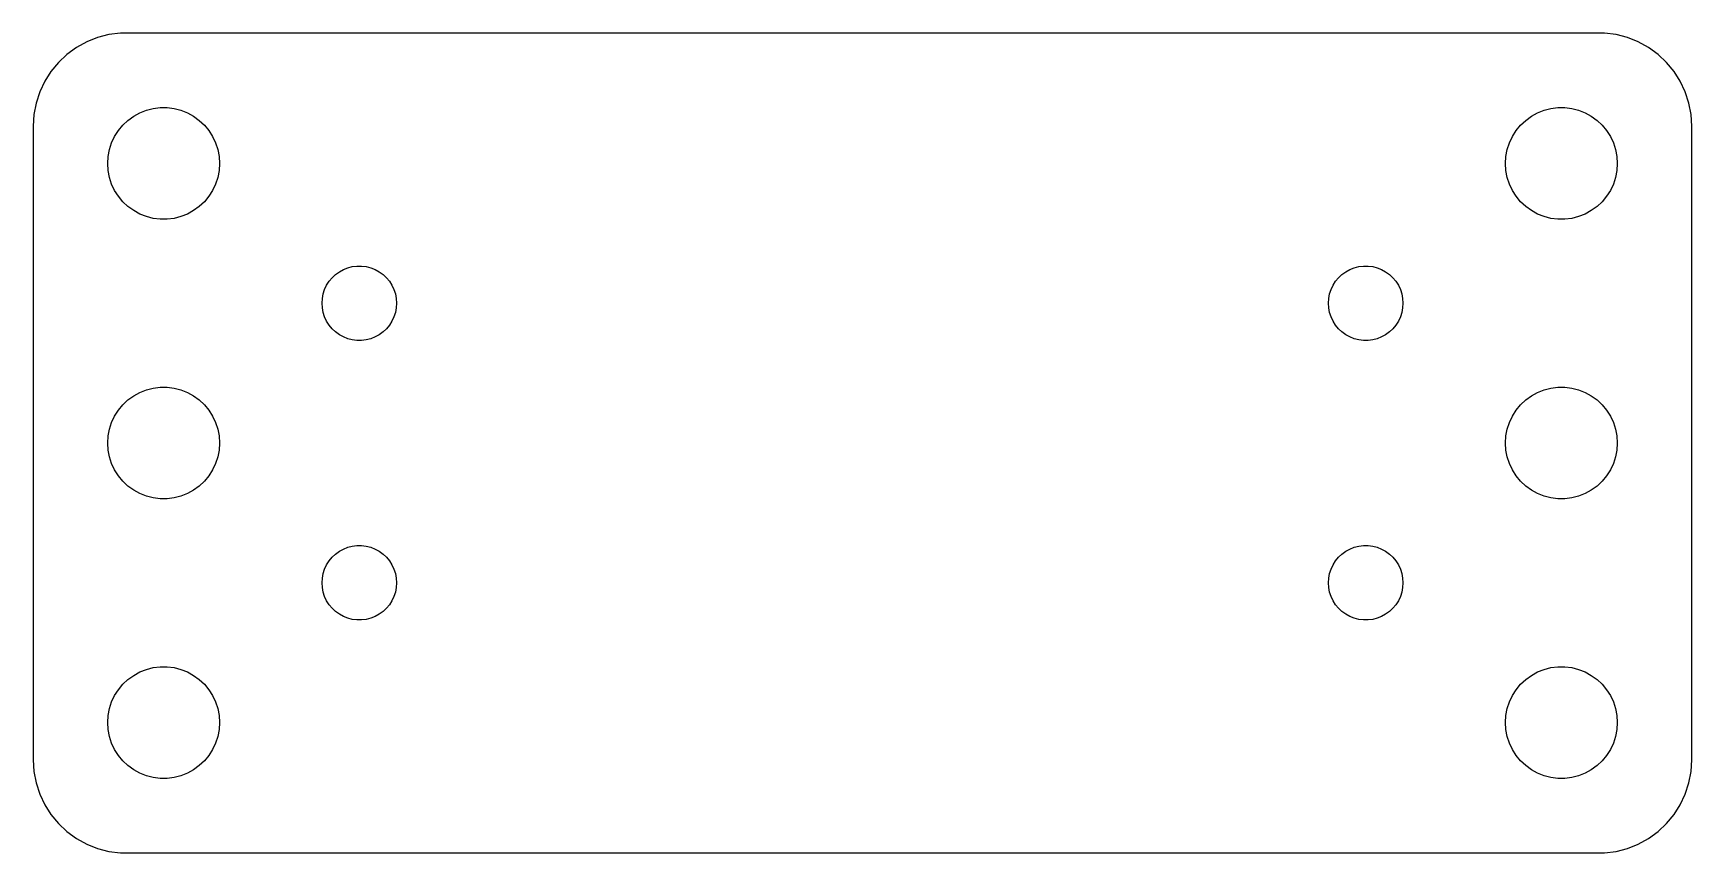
# Model space of a CAD drawing. Header units: metres. Extents: x -44.5 to 44.5, y -22 to 22.
import ezdxf

# ---------------------------------------------------------------- set-up
doc = ezdxf.new("R2010")
doc.units = ezdxf.units.M

msp = doc.modelspace()

# ---------------------------------------------------------------- linework, layer by layer
for p, q in [((-41.6289, 21.5241), (-42.1791, 21.2216)), ((-41.0451, 21.7553), (-41.6289, 21.5241)), ((-40.4369, 21.9114), (-41.0451, 21.7553)), ((-39.8139, 21.9901), (-40.4369, 21.9114)), ((39.8139, 21.9901), (-39.8139, 21.9901)), ((40.4369, 21.9114), (39.8139, 21.9901)), ((41.0451, 21.7553), (40.4369, 21.9114)), ((41.6289, 21.5241), (41.0451, 21.7553)), ((42.1791, 21.2216), (41.6289, 21.5241)), ((-42.6871, 20.8526), (-43.1448, 20.4227)), ((-42.1791, 21.2216), (-42.6871, 20.8526)), ((42.6871, 20.8526), (42.1791, 21.2216)), ((43.1448, 20.4227), (42.6871, 20.8526)), ((-43.5451, 19.9389), (-43.8815, 19.4088)), ((-43.1448, 20.4227), (-43.5451, 19.9389)), ((43.5451, 19.9389), (43.1448, 20.4227)), ((43.8815, 19.4088), (43.5451, 19.9389)), ((-44.1489, 18.8406), (-44.3429, 18.2434)), ((-43.8815, 19.4088), (-44.1489, 18.8406)), ((44.1489, 18.8406), (43.8815, 19.4088)), ((44.3429, 18.2434), (44.1489, 18.8406)), ((-44.3429, 18.2434), (-44.4606, 17.6267)), ((-38.7773, 17.7145), (-38.427, 17.8532)), ((-38.427, 17.8532), (-38.0621, 17.9469)), ((-38.0621, 17.9469), (-37.6884, 17.9941)), ((-37.6884, 17.9941), (-37.3116, 17.9941)), ((-37.3116, 17.9941), (-36.9379, 17.9469)), ((-36.9379, 17.9469), (-36.5729, 17.8532)), ((-36.5729, 17.8532), (-36.2227, 17.7145)), ((36.2227, 17.7145), (36.5729, 17.8532)), ((36.5729, 17.8532), (36.9379, 17.9469)), ((36.9379, 17.9469), (37.3116, 17.9941)), ((37.3116, 17.9941), (37.6884, 17.9941)), ((37.6884, 17.9941), (38.0621, 17.9469)), ((38.0621, 17.9469), (38.427, 17.8532)), ((38.427, 17.8532), (38.7773, 17.7145)), ((44.4606, 17.6267), (44.3429, 18.2434)), ((-44.4606, 17.6267), (-44.5, 17)), ((-44.5, 17), (-44.5, -17)), ((-39.927, 16.7634), (-39.6869, 17.0536)), ((-39.6869, 17.0536), (-39.4123, 17.3115)), ((-39.4123, 17.3115), (-39.1075, 17.533)), ((-39.1075, 17.533), (-38.7773, 17.7145)), ((-36.2227, 17.7145), (-35.8925, 17.533)), ((-35.8925, 17.533), (-35.5877, 17.3115)), ((-35.5877, 17.3115), (-35.3131, 17.0536)), ((-35.3131, 17.0536), (-35.0729, 16.7634)), ((35.0729, 16.7634), (35.3131, 17.0536)), ((35.3131, 17.0536), (35.5877, 17.3115)), ((35.5877, 17.3115), (35.8925, 17.533)), ((35.8925, 17.533), (36.2227, 17.7145)), ((38.7773, 17.7145), (39.1075, 17.533)), ((39.1075, 17.533), (39.4123, 17.3115)), ((39.4123, 17.3115), (39.6869, 17.0536)), ((39.6869, 17.0536), (39.927, 16.7634)), ((44.5, 17), (44.4606, 17.6267)), ((44.5, -17), (44.5, 17)), ((-40.4057, 15.7461), (-40.2893, 16.1044)), ((-40.2893, 16.1044), (-40.1289, 16.4453)), ((-40.1289, 16.4453), (-39.927, 16.7634)), ((-35.0729, 16.7634), (-34.8711, 16.4453)), ((-34.8711, 16.4453), (-34.7107, 16.1044)), ((-34.7107, 16.1044), (-34.5942, 15.7461)), ((34.5942, 15.7461), (34.7107, 16.1044)), ((34.7107, 16.1044), (34.8711, 16.4453)), ((34.8711, 16.4453), (35.0729, 16.7634)), ((39.927, 16.7634), (40.1289, 16.4453)), ((40.1289, 16.4453), (40.2893, 16.1044)), ((40.2893, 16.1044), (40.4057, 15.7461)), ((-40.5, 15), (-40.4763, 15.376)), ((-40.4763, 15.376), (-40.4057, 15.7461)), ((-34.5942, 15.7461), (-34.5237, 15.376)), ((-34.5237, 15.376), (-34.5, 15)), ((34.5, 15), (34.5237, 15.376)), ((34.5237, 15.376), (34.5942, 15.7461)), ((40.4057, 15.7461), (40.4763, 15.376)), ((40.4763, 15.376), (40.5, 15)), ((-40.4763, 14.624), (-40.5, 15)), ((-40.4057, 14.2539), (-40.4763, 14.624)), ((-40.2893, 13.8956), (-40.4057, 14.2539)), ((-34.5942, 14.2539), (-34.7107, 13.8956)), ((-34.5237, 14.624), (-34.5942, 14.2539)), ((-34.5, 15), (-34.5237, 14.624)), ((34.5237, 14.624), (34.5, 15)), ((34.5942, 14.2539), (34.5237, 14.624)), ((34.7107, 13.8956), (34.5942, 14.2539)), ((40.4057, 14.2539), (40.2893, 13.8956)), ((40.4763, 14.624), (40.4057, 14.2539)), ((40.5, 15), (40.4763, 14.624)), ((-40.1289, 13.5547), (-40.2893, 13.8956)), ((-39.927, 13.2366), (-40.1289, 13.5547)), ((-34.8711, 13.5547), (-35.0729, 13.2366)), ((-34.7107, 13.8956), (-34.8711, 13.5547)), ((34.8711, 13.5547), (34.7107, 13.8956)), ((35.0729, 13.2366), (34.8711, 13.5547)), ((40.1289, 13.5547), (39.927, 13.2366)), ((40.2893, 13.8956), (40.1289, 13.5547)), ((-39.6869, 12.9464), (-39.927, 13.2366)), ((-39.4123, 12.6884), (-39.6869, 12.9464)), ((-39.1075, 12.467), (-39.4123, 12.6884)), ((-38.7773, 12.2855), (-39.1075, 12.467)), ((-35.8925, 12.467), (-36.2227, 12.2855)), ((-35.5877, 12.6884), (-35.8925, 12.467)), ((-35.3131, 12.9464), (-35.5877, 12.6884)), ((-35.0729, 13.2366), (-35.3131, 12.9464)), ((35.3131, 12.9464), (35.0729, 13.2366)), ((35.5877, 12.6884), (35.3131, 12.9464)), ((35.8925, 12.467), (35.5877, 12.6884)), ((36.2227, 12.2855), (35.8925, 12.467)), ((39.1075, 12.467), (38.7773, 12.2855)), ((39.4123, 12.6884), (39.1075, 12.467)), ((39.6869, 12.9464), (39.4123, 12.6884)), ((39.927, 13.2366), (39.6869, 12.9464)), ((-38.427, 12.1468), (-38.7773, 12.2855)), ((-38.0621, 12.0531), (-38.427, 12.1468)), ((-37.6884, 12.0059), (-38.0621, 12.0531)), ((-37.3116, 12.0059), (-37.6884, 12.0059)), ((-36.9379, 12.0531), (-37.3116, 12.0059)), ((-36.5729, 12.1468), (-36.9379, 12.0531)), ((-36.2227, 12.2855), (-36.5729, 12.1468)), ((36.5729, 12.1468), (36.2227, 12.2855)), ((36.9379, 12.0531), (36.5729, 12.1468)), ((37.3116, 12.0059), (36.9379, 12.0531)), ((37.6884, 12.0059), (37.3116, 12.0059)), ((38.0621, 12.0531), (37.6884, 12.0059)), ((38.427, 12.1468), (38.0621, 12.0531)), ((38.7773, 12.2855), (38.427, 12.1468)), ((-28.4579, 8.86908), (-28.2748, 9.04102)), ((-28.2748, 9.04102), (-28.0716, 9.18864)), ((-28.0716, 9.18864), (-27.8515, 9.30965)), ((-27.8515, 9.30965), (-27.618, 9.4021)), ((-27.618, 9.4021), (-27.3748, 9.46457)), ((-27.3748, 9.46457), (-27.1256, 9.49605)), ((-27.1256, 9.49605), (-26.8744, 9.49605)), ((-26.8744, 9.49605), (-26.6252, 9.46457)), ((-26.6252, 9.46457), (-26.382, 9.4021)), ((-26.382, 9.4021), (-26.1484, 9.30965)), ((-26.1484, 9.30965), (-25.9283, 9.18864)), ((-25.9283, 9.18864), (-25.7251, 9.04102)), ((-25.7251, 9.04102), (-25.5421, 8.86908)), ((25.5421, 8.86908), (25.7251, 9.04102)), ((25.7251, 9.04102), (25.9283, 9.18864)), ((25.9283, 9.18864), (26.1484, 9.30965)), ((26.1484, 9.30965), (26.382, 9.4021)), ((26.382, 9.4021), (26.6252, 9.46457)), ((26.6252, 9.46457), (26.8744, 9.49605)), ((26.8744, 9.49605), (27.1256, 9.49605)), ((27.1256, 9.49605), (27.3748, 9.46457)), ((27.3748, 9.46457), (27.618, 9.4021)), ((27.618, 9.4021), (27.8515, 9.30965)), ((27.8515, 9.30965), (28.0716, 9.18864)), ((28.0716, 9.18864), (28.2748, 9.04102)), ((28.2748, 9.04102), (28.4579, 8.86908)), ((-28.9372, 7.99738), (-28.8595, 8.23624)), ((-28.8595, 8.23624), (-28.7526, 8.4635)), ((-28.7526, 8.4635), (-28.618, 8.67557)), ((-28.618, 8.67557), (-28.4579, 8.86908)), ((-25.5421, 8.86908), (-25.382, 8.67557)), ((-25.382, 8.67557), (-25.2474, 8.4635)), ((-25.2474, 8.4635), (-25.1404, 8.23624)), ((-25.1404, 8.23624), (-25.0628, 7.99738)), ((25.0628, 7.99738), (25.1404, 8.23624)), ((25.1404, 8.23624), (25.2474, 8.4635)), ((25.2474, 8.4635), (25.382, 8.67557)), ((25.382, 8.67557), (25.5421, 8.86908)), ((28.4579, 8.86908), (28.618, 8.67557)), ((28.618, 8.67557), (28.7526, 8.4635)), ((28.7526, 8.4635), (28.8595, 8.23624)), ((28.8595, 8.23624), (28.9372, 7.99738)), ((-29, 7.5), (-28.9842, 7.75066)), ((-28.9842, 7.24933), (-29, 7.5)), ((-28.9842, 7.75066), (-28.9372, 7.99738)), ((-28.9372, 7.00261), (-28.9842, 7.24933)), ((-25.0628, 7.99738), (-25.0158, 7.75066)), ((-25.0158, 7.24933), (-25.0628, 7.00261)), ((-25.0158, 7.75066), (-25, 7.5)), ((-25, 7.5), (-25.0158, 7.24933)), ((25, 7.5), (25.0158, 7.75066)), ((25.0158, 7.24933), (25, 7.5)), ((25.0158, 7.75066), (25.0628, 7.99738)), ((25.0628, 7.00261), (25.0158, 7.24933)), ((28.9372, 7.99738), (28.9842, 7.75066)), ((28.9842, 7.24933), (28.9372, 7.00261)), ((28.9842, 7.75066), (29, 7.5)), ((29, 7.5), (28.9842, 7.24933)), ((-28.8595, 6.76375), (-28.9372, 7.00261)), ((-28.7526, 6.53648), (-28.8595, 6.76375)), ((-28.618, 6.32442), (-28.7526, 6.53648)), ((-28.4579, 6.13091), (-28.618, 6.32442)), ((-25.382, 6.32442), (-25.5421, 6.13091)), ((-25.2474, 6.53648), (-25.382, 6.32442)), ((-25.1404, 6.76375), (-25.2474, 6.53648)), ((-25.0628, 7.00261), (-25.1404, 6.76375)), ((25.1404, 6.76375), (25.0628, 7.00261)), ((25.2474, 6.53648), (25.1404, 6.76375)), ((25.382, 6.32442), (25.2474, 6.53648)), ((25.5421, 6.13091), (25.382, 6.32442)), ((28.618, 6.32442), (28.4579, 6.13091)), ((28.7526, 6.53648), (28.618, 6.32442)), ((28.8595, 6.76375), (28.7526, 6.53648)), ((28.9372, 7.00261), (28.8595, 6.76375)), ((-28.2748, 5.95897), (-28.4579, 6.13091)), ((-28.0716, 5.81134), (-28.2748, 5.95897)), ((-27.8515, 5.69034), (-28.0716, 5.81134)), ((-27.618, 5.59789), (-27.8515, 5.69034)), ((-27.3748, 5.53542), (-27.618, 5.59789)), ((-27.1256, 5.50394), (-27.3748, 5.53542)), ((-26.8744, 5.50394), (-27.1256, 5.50394)), ((-26.6252, 5.53542), (-26.8744, 5.50394)), ((-26.382, 5.59789), (-26.6252, 5.53542)), ((-26.1484, 5.69034), (-26.382, 5.59789)), ((-25.9283, 5.81134), (-26.1484, 5.69034)), ((-25.7251, 5.95897), (-25.9283, 5.81134)), ((-25.5421, 6.13091), (-25.7251, 5.95897)), ((25.7251, 5.95897), (25.5421, 6.13091)), ((25.9283, 5.81134), (25.7251, 5.95897)), ((26.1484, 5.69034), (25.9283, 5.81134)), ((26.382, 5.59789), (26.1484, 5.69034)), ((26.6252, 5.53542), (26.382, 5.59789)), ((26.8744, 5.50394), (26.6252, 5.53542)), ((27.1256, 5.50394), (26.8744, 5.50394)), ((27.3748, 5.53542), (27.1256, 5.50394)), ((27.618, 5.59789), (27.3748, 5.53542)), ((27.8515, 5.69034), (27.618, 5.59789)), ((28.0716, 5.81134), (27.8515, 5.69034)), ((28.2748, 5.95897), (28.0716, 5.81134)), ((28.4579, 6.13091), (28.2748, 5.95897)), ((-39.1075, 2.53297), (-38.7773, 2.71448)), ((-38.7773, 2.71448), (-38.427, 2.85316)), ((-38.427, 2.85316), (-38.0621, 2.94685)), ((-38.0621, 2.94685), (-37.6884, 2.99408)), ((-37.6884, 2.99408), (-37.3116, 2.99408)), ((-37.3116, 2.99408), (-36.9379, 2.94685)), ((-36.9379, 2.94685), (-36.5729, 2.85316)), ((-36.5729, 2.85316), (-36.2227, 2.71448)), ((-36.2227, 2.71448), (-35.8925, 2.53297)), ((35.8925, 2.53297), (36.2227, 2.71448)), ((36.2227, 2.71448), (36.5729, 2.85316)), ((36.5729, 2.85316), (36.9379, 2.94685)), ((36.9379, 2.94685), (37.3116, 2.99408)), ((37.3116, 2.99408), (37.6884, 2.99408)), ((37.6884, 2.99408), (38.0621, 2.94685)), ((38.0621, 2.94685), (38.427, 2.85316)), ((38.427, 2.85316), (38.7773, 2.71448)), ((38.7773, 2.71448), (39.1075, 2.53297)), ((-39.927, 1.76335), (-39.6869, 2.05363)), ((-39.6869, 2.05363), (-39.4123, 2.31154)), ((-39.4123, 2.31154), (-39.1075, 2.53297)), ((-35.8925, 2.53297), (-35.5877, 2.31154)), ((-35.5877, 2.31154), (-35.3131, 2.05363)), ((-35.3131, 2.05363), (-35.0729, 1.76335)), ((35.0729, 1.76335), (35.3131, 2.05363)), ((35.3131, 2.05363), (35.5877, 2.31154)), ((35.5877, 2.31154), (35.8925, 2.53297)), ((39.1075, 2.53297), (39.4123, 2.31154)), ((39.4123, 2.31154), (39.6869, 2.05363)), ((39.6869, 2.05363), (39.927, 1.76335)), ((-40.4057, 0.74606), (-40.2893, 1.10437)), ((-40.2893, 1.10437), (-40.1289, 1.44525)), ((-40.1289, 1.44525), (-39.927, 1.76335)), ((-35.0729, 1.76335), (-34.8711, 1.44525)), ((-34.8711, 1.44525), (-34.7107, 1.10437)), ((-34.7107, 1.10437), (-34.5942, 0.74606)), ((34.5942, 0.74606), (34.7107, 1.10437)), ((34.7107, 1.10437), (34.8711, 1.44525)), ((34.8711, 1.44525), (35.0729, 1.76335)), ((39.927, 1.76335), (40.1289, 1.44525)), ((40.1289, 1.44525), (40.2893, 1.10437)), ((40.2893, 1.10437), (40.4057, 0.74606)), ((-40.5, 0), (-40.4763, 0.37599)), ((-40.4763, -0.37599), (-40.5, 0)), ((-40.4763, 0.37599), (-40.4057, 0.74606)), ((-34.5942, 0.74606), (-34.5237, 0.37599)), ((-34.5237, 0.37599), (-34.5, 0)), ((-34.5, 0), (-34.5237, -0.37599)), ((34.5, 0), (34.5237, 0.37599)), ((34.5237, -0.37599), (34.5, 0)), ((34.5237, 0.37599), (34.5942, 0.74606)), ((40.4057, 0.74606), (40.4763, 0.37599)), ((40.4763, 0.37599), (40.5, 0)), ((40.5, 0), (40.4763, -0.37599)), ((-40.4057, -0.74606), (-40.4763, -0.37599)), ((-40.2893, -1.10437), (-40.4057, -0.74606)), ((-34.5942, -0.74606), (-34.7107, -1.10437)), ((-34.5237, -0.37599), (-34.5942, -0.74606)), ((34.5942, -0.74606), (34.5237, -0.37599)), ((34.7107, -1.10437), (34.5942, -0.74606)), ((40.4057, -0.74606), (40.2893, -1.10437)), ((40.4763, -0.37599), (40.4057, -0.74606)), ((-40.1289, -1.44525), (-40.2893, -1.10437)), ((-39.927, -1.76335), (-40.1289, -1.44525)), ((-39.6869, -2.05363), (-39.927, -1.76335)), ((-35.0729, -1.76335), (-35.3131, -2.05363)), ((-34.8711, -1.44525), (-35.0729, -1.76335)), ((-34.7107, -1.10437), (-34.8711, -1.44525)), ((34.8711, -1.44525), (34.7107, -1.10437)), ((35.0729, -1.76335), (34.8711, -1.44525)), ((35.3131, -2.05363), (35.0729, -1.76335)), ((39.927, -1.76335), (39.6869, -2.05363)), ((40.1289, -1.44525), (39.927, -1.76335)), ((40.2893, -1.10437), (40.1289, -1.44525)), ((-39.4123, -2.31154), (-39.6869, -2.05363)), ((-39.1075, -2.53297), (-39.4123, -2.31154)), ((-38.7773, -2.71448), (-39.1075, -2.53297)), ((-35.8925, -2.53297), (-36.2227, -2.71448)), ((-35.5877, -2.31154), (-35.8925, -2.53297)), ((-35.3131, -2.05363), (-35.5877, -2.31154)), ((35.5877, -2.31154), (35.3131, -2.05363)), ((35.8925, -2.53297), (35.5877, -2.31154)), ((36.2227, -2.71448), (35.8925, -2.53297)), ((39.1075, -2.53297), (38.7773, -2.71448)), ((39.4123, -2.31154), (39.1075, -2.53297)), ((39.6869, -2.05363), (39.4123, -2.31154)), ((-38.427, -2.85316), (-38.7773, -2.71448)), ((-38.0621, -2.94685), (-38.427, -2.85316)), ((-37.6884, -2.99408), (-38.0621, -2.94685)), ((-37.3116, -2.99408), (-37.6884, -2.99408)), ((-36.9379, -2.94685), (-37.3116, -2.99408)), ((-36.5729, -2.85316), (-36.9379, -2.94685)), ((-36.2227, -2.71448), (-36.5729, -2.85316)), ((36.5729, -2.85316), (36.2227, -2.71448)), ((36.9379, -2.94685), (36.5729, -2.85316)), ((37.3116, -2.99408), (36.9379, -2.94685)), ((37.6884, -2.99408), (37.3116, -2.99408)), ((38.0621, -2.94685), (37.6884, -2.99408)), ((38.427, -2.85316), (38.0621, -2.94685)), ((38.7773, -2.71448), (38.427, -2.85316)), ((-28.618, -6.32442), (-28.4579, -6.13091)), ((-28.4579, -6.13091), (-28.2748, -5.95897)), ((-28.2748, -5.95897), (-28.0716, -5.81134)), ((-28.0716, -5.81134), (-27.8515, -5.69034)), ((-27.8515, -5.69034), (-27.618, -5.59789)), ((-27.618, -5.59789), (-27.3748, -5.53542)), ((-27.3748, -5.53542), (-27.1256, -5.50394)), ((-27.1256, -5.50394), (-26.8744, -5.50394)), ((-26.8744, -5.50394), (-26.6252, -5.53542)), ((-26.6252, -5.53542), (-26.382, -5.59789)), ((-26.382, -5.59789), (-26.1484, -5.69034)), ((-26.1484, -5.69034), (-25.9283, -5.81134)), ((-25.9283, -5.81134), (-25.7251, -5.95897)), ((-25.7251, -5.95897), (-25.5421, -6.13091)), ((-25.5421, -6.13091), (-25.382, -6.32442)), ((25.382, -6.32442), (25.5421, -6.13091)), ((25.5421, -6.13091), (25.7251, -5.95897)), ((25.7251, -5.95897), (25.9283, -5.81134)), ((25.9283, -5.81134), (26.1484, -5.69034)), ((26.1484, -5.69034), (26.382, -5.59789)), ((26.382, -5.59789), (26.6252, -5.53542)), ((26.6252, -5.53542), (26.8744, -5.50394)), ((26.8744, -5.50394), (27.1256, -5.50394)), ((27.1256, -5.50394), (27.3748, -5.53542)), ((27.3748, -5.53542), (27.618, -5.59789)), ((27.618, -5.59789), (27.8515, -5.69034)), ((27.8515, -5.69034), (28.0716, -5.81134)), ((28.0716, -5.81134), (28.2748, -5.95897)), ((28.2748, -5.95897), (28.4579, -6.13091)), ((28.4579, -6.13091), (28.618, -6.32442)), ((-28.9842, -7.24933), (-28.9372, -7.00261)), ((-28.9372, -7.00261), (-28.8595, -6.76375)), ((-28.8595, -6.76375), (-28.7526, -6.53648)), ((-28.7526, -6.53648), (-28.618, -6.32442)), ((-25.382, -6.32442), (-25.2474, -6.53648)), ((-25.2474, -6.53648), (-25.1404, -6.76375)), ((-25.1404, -6.76375), (-25.0628, -7.00261)), ((-25.0628, -7.00261), (-25.0158, -7.24933)), ((25.0158, -7.24933), (25.0628, -7.00261)), ((25.0628, -7.00261), (25.1404, -6.76375)), ((25.1404, -6.76375), (25.2474, -6.53648)), ((25.2474, -6.53648), (25.382, -6.32442)), ((28.618, -6.32442), (28.7526, -6.53648)), ((28.7526, -6.53648), (28.8595, -6.76375)), ((28.8595, -6.76375), (28.9372, -7.00261)), ((28.9372, -7.00261), (28.9842, -7.24933)), ((-29, -7.5), (-28.9842, -7.24933)), ((-28.9842, -7.75066), (-29, -7.5)), ((-28.9372, -7.99738), (-28.9842, -7.75066)), ((-28.8595, -8.23624), (-28.9372, -7.99738)), ((-25.0628, -7.99738), (-25.1404, -8.23624)), ((-25.0158, -7.75066), (-25.0628, -7.99738)), ((-25.0158, -7.24933), (-25, -7.5)), ((-25, -7.5), (-25.0158, -7.75066)), ((25, -7.5), (25.0158, -7.24933)), ((25.0158, -7.75066), (25, -7.5)), ((25.0628, -7.99738), (25.0158, -7.75066)), ((25.1404, -8.23624), (25.0628, -7.99738)), ((28.9372, -7.99738), (28.8595, -8.23624)), ((28.9842, -7.75066), (28.9372, -7.99738)), ((28.9842, -7.24933), (29, -7.5)), ((29, -7.5), (28.9842, -7.75066)), ((-28.7526, -8.4635), (-28.8595, -8.23624)), ((-28.618, -8.67557), (-28.7526, -8.4635)), ((-28.4579, -8.86908), (-28.618, -8.67557)), ((-28.2748, -9.04102), (-28.4579, -8.86908)), ((-25.5421, -8.86908), (-25.7251, -9.04102)), ((-25.382, -8.67557), (-25.5421, -8.86908)), ((-25.2474, -8.4635), (-25.382, -8.67557)), ((-25.1404, -8.23624), (-25.2474, -8.4635)), ((25.2474, -8.4635), (25.1404, -8.23624)), ((25.382, -8.67557), (25.2474, -8.4635)), ((25.5421, -8.86908), (25.382, -8.67557)), ((25.7251, -9.04102), (25.5421, -8.86908)), ((28.4579, -8.86908), (28.2748, -9.04102)), ((28.618, -8.67557), (28.4579, -8.86908)), ((28.7526, -8.4635), (28.618, -8.67557)), ((28.8595, -8.23624), (28.7526, -8.4635)), ((-28.0716, -9.18864), (-28.2748, -9.04102)), ((-27.8515, -9.30965), (-28.0716, -9.18864)), ((-27.618, -9.4021), (-27.8515, -9.30965)), ((-27.3748, -9.46457), (-27.618, -9.4021)), ((-27.1256, -9.49605), (-27.3748, -9.46457)), ((-26.8744, -9.49605), (-27.1256, -9.49605)), ((-26.6252, -9.46457), (-26.8744, -9.49605)), ((-26.382, -9.4021), (-26.6252, -9.46457)), ((-26.1484, -9.30965), (-26.382, -9.4021)), ((-25.9283, -9.18864), (-26.1484, -9.30965)), ((-25.7251, -9.04102), (-25.9283, -9.18864)), ((25.9283, -9.18864), (25.7251, -9.04102)), ((26.1484, -9.30965), (25.9283, -9.18864)), ((26.382, -9.4021), (26.1484, -9.30965)), ((26.6252, -9.46457), (26.382, -9.4021)), ((26.8744, -9.49605), (26.6252, -9.46457)), ((27.1256, -9.49605), (26.8744, -9.49605)), ((27.3748, -9.46457), (27.1256, -9.49605)), ((27.618, -9.4021), (27.3748, -9.46457)), ((27.8515, -9.30965), (27.618, -9.4021)), ((28.0716, -9.18864), (27.8515, -9.30965)), ((28.2748, -9.04102), (28.0716, -9.18864)), ((-39.1075, -12.467), (-38.7773, -12.2855)), ((-38.7773, -12.2855), (-38.427, -12.1468)), ((-38.427, -12.1468), (-38.0621, -12.0531)), ((-38.0621, -12.0531), (-37.6884, -12.0059)), ((-37.6884, -12.0059), (-37.3116, -12.0059)), ((-37.3116, -12.0059), (-36.9379, -12.0531)), ((-36.9379, -12.0531), (-36.5729, -12.1468)), ((-36.5729, -12.1468), (-36.2227, -12.2855)), ((-36.2227, -12.2855), (-35.8925, -12.467)), ((35.8925, -12.467), (36.2227, -12.2855)), ((36.2227, -12.2855), (36.5729, -12.1468)), ((36.5729, -12.1468), (36.9379, -12.0531)), ((36.9379, -12.0531), (37.3116, -12.0059)), ((37.3116, -12.0059), (37.6884, -12.0059)), ((37.6884, -12.0059), (38.0621, -12.0531)), ((38.0621, -12.0531), (38.427, -12.1468)), ((38.427, -12.1468), (38.7773, -12.2855)), ((38.7773, -12.2855), (39.1075, -12.467)), ((-40.1289, -13.5547), (-39.927, -13.2366)), ((-39.927, -13.2366), (-39.6869, -12.9464)), ((-39.6869, -12.9464), (-39.4123, -12.6884)), ((-39.4123, -12.6884), (-39.1075, -12.467)), ((-35.8925, -12.467), (-35.5877, -12.6884)), ((-35.5877, -12.6884), (-35.3131, -12.9464)), ((-35.3131, -12.9464), (-35.0729, -13.2366)), ((-35.0729, -13.2366), (-34.8711, -13.5547)), ((34.8711, -13.5547), (35.0729, -13.2366)), ((35.0729, -13.2366), (35.3131, -12.9464)), ((35.3131, -12.9464), (35.5877, -12.6884)), ((35.5877, -12.6884), (35.8925, -12.467)), ((39.1075, -12.467), (39.4123, -12.6884)), ((39.4123, -12.6884), (39.6869, -12.9464)), ((39.6869, -12.9464), (39.927, -13.2366)), ((39.927, -13.2366), (40.1289, -13.5547)), ((-40.4057, -14.2539), (-40.2893, -13.8956)), ((-40.2893, -13.8956), (-40.1289, -13.5547)), ((-34.8711, -13.5547), (-34.7107, -13.8956)), ((-34.7107, -13.8956), (-34.5942, -14.2539)), ((34.5942, -14.2539), (34.7107, -13.8956)), ((34.7107, -13.8956), (34.8711, -13.5547)), ((40.1289, -13.5547), (40.2893, -13.8956)), ((40.2893, -13.8956), (40.4057, -14.2539)), ((-40.5, -15), (-40.4763, -14.624)), ((-40.4763, -15.376), (-40.5, -15)), ((-40.4763, -14.624), (-40.4057, -14.2539)), ((-34.5942, -14.2539), (-34.5237, -14.624)), ((-34.5237, -14.624), (-34.5, -15)), ((-34.5, -15), (-34.5237, -15.376)), ((34.5, -15), (34.5237, -14.624)), ((34.5237, -15.376), (34.5, -15)), ((34.5237, -14.624), (34.5942, -14.2539)), ((40.4057, -14.2539), (40.4763, -14.624)), ((40.4763, -14.624), (40.5, -15)), ((40.5, -15), (40.4763, -15.376)), ((-40.4057, -15.7461), (-40.4763, -15.376)), ((-40.2893, -16.1044), (-40.4057, -15.7461)), ((-34.5942, -15.7461), (-34.7107, -16.1044)), ((-34.5237, -15.376), (-34.5942, -15.7461)), ((34.5942, -15.7461), (34.5237, -15.376)), ((34.7107, -16.1044), (34.5942, -15.7461)), ((40.4057, -15.7461), (40.2893, -16.1044)), ((40.4763, -15.376), (40.4057, -15.7461)), ((-40.1289, -16.4453), (-40.2893, -16.1044)), ((-39.927, -16.7634), (-40.1289, -16.4453)), ((-39.6869, -17.0536), (-39.927, -16.7634)), ((-35.0729, -16.7634), (-35.3131, -17.0536)), ((-34.8711, -16.4453), (-35.0729, -16.7634)), ((-34.7107, -16.1044), (-34.8711, -16.4453)), ((34.8711, -16.4453), (34.7107, -16.1044)), ((35.0729, -16.7634), (34.8711, -16.4453)), ((35.3131, -17.0536), (35.0729, -16.7634)), ((39.927, -16.7634), (39.6869, -17.0536)), ((40.1289, -16.4453), (39.927, -16.7634)), ((40.2893, -16.1044), (40.1289, -16.4453)), ((-44.5, -17), (-44.4606, -17.6267)), ((-44.4606, -17.6267), (-44.3429, -18.2434)), ((-39.4123, -17.3115), (-39.6869, -17.0536)), ((-39.1075, -17.533), (-39.4123, -17.3115)), ((-38.7773, -17.7145), (-39.1075, -17.533)), ((-38.427, -17.8532), (-38.7773, -17.7145)), ((-36.2227, -17.7145), (-36.5729, -17.8532)), ((-35.8925, -17.533), (-36.2227, -17.7145)), ((-35.5877, -17.3115), (-35.8925, -17.533)), ((-35.3131, -17.0536), (-35.5877, -17.3115)), ((35.5877, -17.3115), (35.3131, -17.0536)), ((35.8925, -17.533), (35.5877, -17.3115)), ((36.2227, -17.7145), (35.8925, -17.533)), ((36.5729, -17.8532), (36.2227, -17.7145)), ((38.7773, -17.7145), (38.427, -17.8532)), ((39.1075, -17.533), (38.7773, -17.7145)), ((39.4123, -17.3115), (39.1075, -17.533)), ((39.6869, -17.0536), (39.4123, -17.3115)), ((44.3429, -18.2434), (44.4606, -17.6267)), ((44.4606, -17.6267), (44.5, -17)), ((-44.3429, -18.2434), (-44.1489, -18.8406)), ((-38.0621, -17.9469), (-38.427, -17.8532)), ((-37.6884, -17.9941), (-38.0621, -17.9469)), ((-37.3116, -17.9941), (-37.6884, -17.9941)), ((-36.9379, -17.9469), (-37.3116, -17.9941)), ((-36.5729, -17.8532), (-36.9379, -17.9469)), ((36.9379, -17.9469), (36.5729, -17.8532)), ((37.3116, -17.9941), (36.9379, -17.9469)), ((37.6884, -17.9941), (37.3116, -17.9941)), ((38.0621, -17.9469), (37.6884, -17.9941)), ((38.427, -17.8532), (38.0621, -17.9469)), ((44.1489, -18.8406), (44.3429, -18.2434)), ((-44.1489, -18.8406), (-43.8815, -19.4088)), ((-43.8815, -19.4088), (-43.5451, -19.9389)), ((43.5451, -19.9389), (43.8815, -19.4088)), ((43.8815, -19.4088), (44.1489, -18.8406)), ((-43.5451, -19.9389), (-43.1448, -20.4227)), ((-43.1448, -20.4227), (-42.6871, -20.8526)), ((42.6871, -20.8526), (43.1448, -20.4227)), ((43.1448, -20.4227), (43.5451, -19.9389)), ((-42.6871, -20.8526), (-42.1791, -21.2216)), ((-42.1791, -21.2216), (-41.6289, -21.5241)), ((41.6289, -21.5241), (42.1791, -21.2216)), ((42.1791, -21.2216), (42.6871, -20.8526)), ((-41.6289, -21.5241), (-41.0451, -21.7553)), ((-41.0451, -21.7553), (-40.4369, -21.9114)), ((-40.4369, -21.9114), (-39.8139, -21.9901)), ((-39.8139, -21.9901), (39.8139, -21.9901)), ((39.8139, -21.9901), (40.4369, -21.9114)), ((40.4369, -21.9114), (41.0451, -21.7553)), ((41.0451, -21.7553), (41.6289, -21.5241))]:
    msp.add_line(p, q)

doc.saveas('drawing.dxf')
